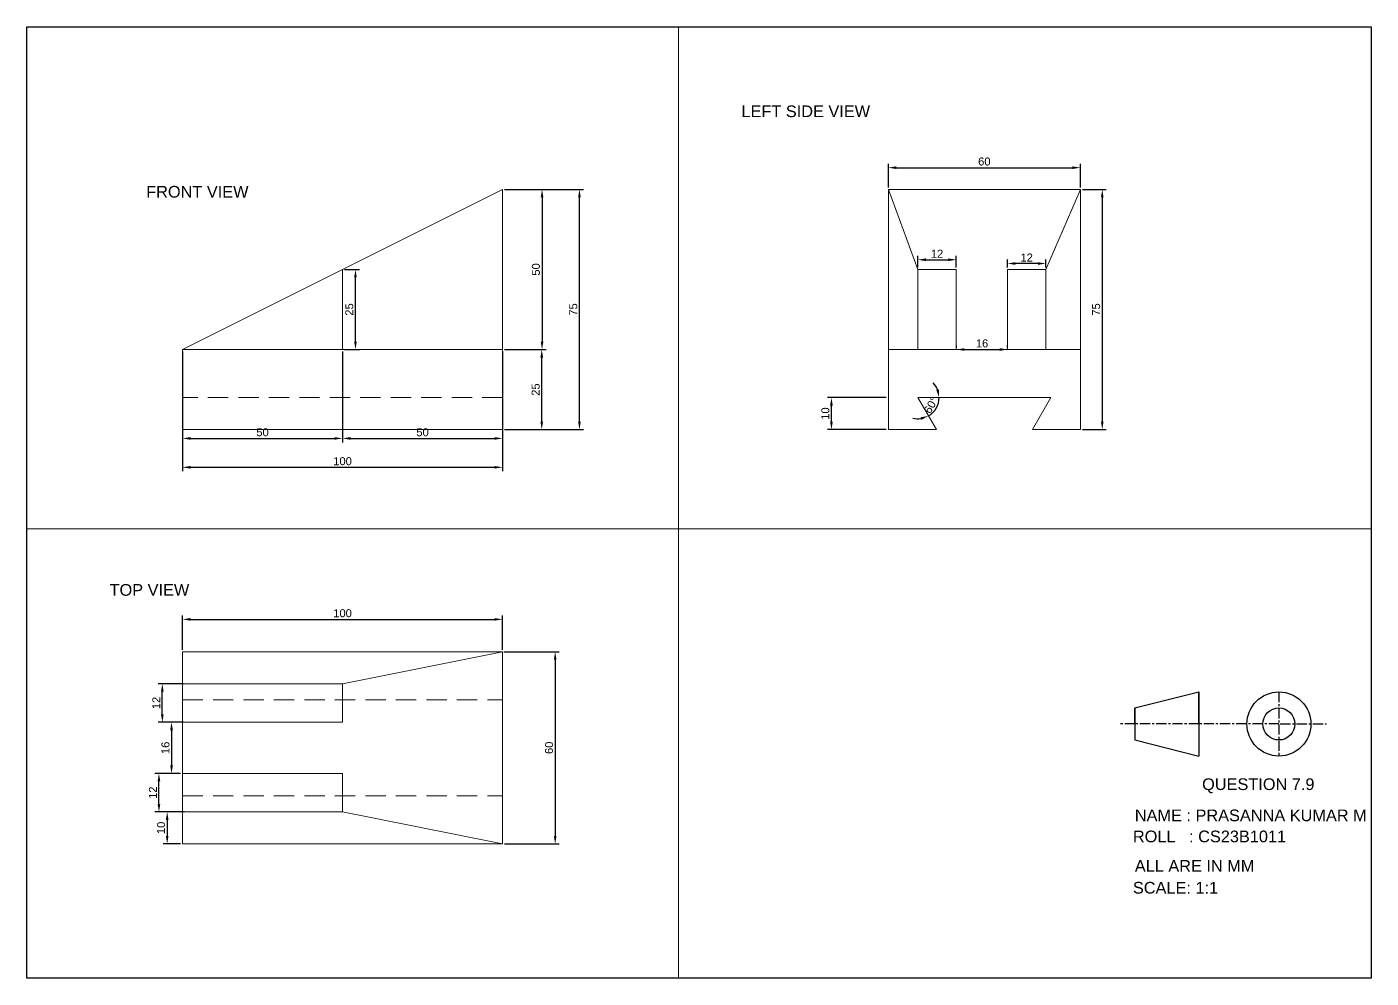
# Model space of a CAD drawing. Header units: millimetres. Extents: x -5 to 7830, y -5 to 1402.
# Drawn here: x 6771.5 to 7191.5, y 1104.8 to 1401.8 of the extents above; entities that cross this region are included whole.
import ezdxf

# ---------------------------------------------------------------- set-up
doc = ezdxf.new("R2010")
doc.units = ezdxf.units.MM
doc.header["$PDMODE"] = 3
doc.header["$PDSIZE"] = 2
doc.linetypes.add('CENTER', pattern=[50.8, 31.75, -6.35, 6.35, -6.35])
doc.linetypes.add('HIDDEN', pattern=[9.525, 6.35, -3.175])
doc.styles.get("Standard").update_dxf_attribs({"font": 'arial.ttf'})
doc.dimstyles.new('ISO-25', dxfattribs={"dimtxt": 2.5, "dimasz": 2.5, "dimexe": 1.25, "dimexo": 0.625, "dimtad": 1, "dimtxsty": 'Standard', "dimcen": 2.5, "dimadec": 0, "dimazin": 0, "dimtfac": 1, "dimtmove": 0, "dimatfit": 3, "dimfxl": 1, "dimarcsym": 0})

# ---------------------------------------------------------------- blocks, each defined once
blk = doc.blocks.new('*D69')
at = {"color": 0, "linetype": 'ByBlock', "lineweight": -2, "transparency": 16777216}
for p, q in [((6920.75, 1351.11), (6933.71, 1351.11)), ((6932.46, 1348.61), (6932.46, 1303.61)), ((6920.75, 1301.11), (6933.71, 1301.11))]:
    blk.add_line(p, q, dxfattribs=at)
at = {"color": 0, "linetype": 'ByBlock', "lineweight": 5, "transparency": 16777216}
for points in [[(6932.04, 1348.61), (6932.88, 1348.61), (6932.46, 1351.11)], [(6932.04, 1303.61), (6932.88, 1303.61), (6932.46, 1301.11)]]:
    blk.add_solid(points, dxfattribs=at)
at = {"layer": 'Defpoints', "color": 0, "linetype": 'ByBlock', "lineweight": 5, "transparency": 16777216}
for p in [(6920.13, 1351.11), (6920.13, 1301.11), (6932.46, 1301.11)]:
    blk.add_point(p, dxfattribs=at)
at = {"color": 0, "linetype": 'ByBlock', "lineweight": 5, "transparency": 16777216, "insert": (6930.56, 1326.11), "char_height": 2.5, "attachment_point": 5, "rotation": 90}
blk.add_mtext('50', dxfattribs=at)
blk = doc.blocks.new('*D70')
at = {"color": 0, "linetype": 'ByBlock', "lineweight": -2, "transparency": 16777216}
for p, q in [((6920.75, 1301.11), (6933.62, 1301.11)), ((6932.37, 1278.61), (6932.37, 1298.61)), ((6920.75, 1276.11), (6933.62, 1276.11))]:
    blk.add_line(p, q, dxfattribs=at)
at = {"color": 0, "linetype": 'ByBlock', "lineweight": 5, "transparency": 16777216}
for points in [[(6931.95, 1298.61), (6932.78, 1298.61), (6932.37, 1301.11)], [(6931.95, 1278.61), (6932.78, 1278.61), (6932.37, 1276.11)]]:
    blk.add_solid(points, dxfattribs=at)
at = {"layer": 'Defpoints', "color": 0, "linetype": 'ByBlock', "lineweight": 5, "transparency": 16777216}
for p in [(6920.13, 1301.11), (6932.37, 1301.11), (6920.13, 1276.11)]:
    blk.add_point(p, dxfattribs=at)
at = {"color": 0, "linetype": 'ByBlock', "lineweight": 5, "transparency": 16777216, "insert": (6930.47, 1288.61), "char_height": 2.5, "attachment_point": 5, "rotation": 90}
blk.add_mtext('25', dxfattribs=at)
blk = doc.blocks.new('*D71')
at = {"color": 0, "linetype": 'ByBlock', "lineweight": -2, "transparency": 16777216}
for p, q in [((6870.75, 1326.11), (6875.42, 1326.11)), ((6874.17, 1303.61), (6874.17, 1323.61)), ((6870.75, 1301.11), (6875.42, 1301.11))]:
    blk.add_line(p, q, dxfattribs=at)
at = {"color": 0, "linetype": 'ByBlock', "lineweight": 5, "transparency": 16777216}
for points in [[(6873.75, 1323.61), (6874.58, 1323.61), (6874.17, 1326.11)], [(6873.75, 1303.61), (6874.58, 1303.61), (6874.17, 1301.11)]]:
    blk.add_solid(points, dxfattribs=at)
at = {"layer": 'Defpoints', "color": 0, "linetype": 'ByBlock', "lineweight": 5, "transparency": 16777216}
for p in [(6870.13, 1326.11), (6874.17, 1326.11), (6870.13, 1301.11)]:
    blk.add_point(p, dxfattribs=at)
at = {"color": 0, "linetype": 'ByBlock', "lineweight": 5, "transparency": 16777216, "insert": (6872.26, 1313.61), "char_height": 2.5, "attachment_point": 5, "rotation": 90}
blk.add_mtext('25', dxfattribs=at)
blk = doc.blocks.new('*D72')
at = {"color": 0, "linetype": 'ByBlock', "lineweight": -2, "transparency": 16777216}
for p, q in [((6820.13, 1275.48), (6820.13, 1263.08)), ((6920.13, 1275.48), (6920.13, 1263.08)), ((6822.63, 1264.33), (6917.63, 1264.33))]:
    blk.add_line(p, q, dxfattribs=at)
at = {"color": 0, "linetype": 'ByBlock', "lineweight": 5, "transparency": 16777216}
for points in [[(6822.63, 1264.75), (6822.63, 1263.92), (6820.13, 1264.33)], [(6917.63, 1264.75), (6917.63, 1263.92), (6920.13, 1264.33)]]:
    blk.add_solid(points, dxfattribs=at)
at = {"layer": 'Defpoints', "color": 0, "linetype": 'ByBlock', "lineweight": 5, "transparency": 16777216}
for p in [(6820.13, 1276.11), (6920.13, 1276.11), (6920.13, 1264.33)]:
    blk.add_point(p, dxfattribs=at)
at = {"color": 0, "linetype": 'ByBlock', "lineweight": 5, "transparency": 16777216, "insert": (6870.13, 1266.23), "char_height": 2.5, "attachment_point": 5}
blk.add_mtext('100', dxfattribs=at)
blk = doc.blocks.new('*D73')
at = {"color": 0, "linetype": 'ByBlock', "lineweight": -2, "transparency": 16777216}
for p, q in [((6920.75, 1351.11), (6945.39, 1351.11)), ((6944.14, 1278.61), (6944.14, 1348.61)), ((6920.75, 1276.11), (6945.39, 1276.11))]:
    blk.add_line(p, q, dxfattribs=at)
at = {"color": 0, "linetype": 'ByBlock', "lineweight": 5, "transparency": 16777216}
for points in [[(6943.72, 1348.61), (6944.56, 1348.61), (6944.14, 1351.11)], [(6943.72, 1278.61), (6944.56, 1278.61), (6944.14, 1276.11)]]:
    blk.add_solid(points, dxfattribs=at)
at = {"layer": 'Defpoints', "color": 0, "linetype": 'ByBlock', "lineweight": 5, "transparency": 16777216}
for p in [(6920.13, 1351.11), (6944.14, 1351.11), (6920.13, 1276.11)]:
    blk.add_point(p, dxfattribs=at)
at = {"color": 0, "linetype": 'ByBlock', "lineweight": 5, "transparency": 16777216, "insert": (6942.24, 1313.61), "char_height": 2.5, "attachment_point": 5, "rotation": 90}
blk.add_mtext('75', dxfattribs=at)
blk = doc.blocks.new('*D74')
at = {"color": 0, "linetype": 'ByBlock', "lineweight": -2, "transparency": 16777216}
for p, q in [((6820.13, 1300.48), (6820.13, 1272.11)), ((6870.13, 1300.48), (6870.13, 1272.11)), ((6822.63, 1273.36), (6867.63, 1273.36))]:
    blk.add_line(p, q, dxfattribs=at)
at = {"color": 0, "linetype": 'ByBlock', "lineweight": 5, "transparency": 16777216}
for points in [[(6822.63, 1273.77), (6822.63, 1272.94), (6820.13, 1273.36)], [(6867.63, 1273.77), (6867.63, 1272.94), (6870.13, 1273.36)]]:
    blk.add_solid(points, dxfattribs=at)
at = {"layer": 'Defpoints', "color": 0, "linetype": 'ByBlock', "lineweight": 5, "transparency": 16777216}
for p in [(6820.13, 1301.11), (6870.13, 1301.11), (6870.13, 1273.36)]:
    blk.add_point(p, dxfattribs=at)
at = {"color": 0, "linetype": 'ByBlock', "lineweight": 5, "transparency": 16777216, "insert": (6845.13, 1275.26), "char_height": 2.5, "attachment_point": 5}
blk.add_mtext('50', dxfattribs=at)
blk = doc.blocks.new('*D75')
at = {"color": 0, "linetype": 'ByBlock', "lineweight": -2, "transparency": 16777216}
for p, q in [((6870.13, 1300.48), (6870.13, 1272.11)), ((6920.13, 1300.48), (6920.13, 1272.11)), ((6872.63, 1273.36), (6917.63, 1273.36))]:
    blk.add_line(p, q, dxfattribs=at)
at = {"color": 0, "linetype": 'ByBlock', "lineweight": 5, "transparency": 16777216}
for points in [[(6872.63, 1273.77), (6872.63, 1272.94), (6870.13, 1273.36)], [(6917.63, 1273.77), (6917.63, 1272.94), (6920.13, 1273.36)]]:
    blk.add_solid(points, dxfattribs=at)
at = {"layer": 'Defpoints', "color": 0, "linetype": 'ByBlock', "lineweight": 5, "transparency": 16777216}
for p in [(6870.13, 1301.11), (6920.13, 1301.11), (6920.13, 1273.36)]:
    blk.add_point(p, dxfattribs=at)
at = {"color": 0, "linetype": 'ByBlock', "lineweight": 5, "transparency": 16777216, "insert": (6895.13, 1275.26), "char_height": 2.5, "attachment_point": 5}
blk.add_mtext('50', dxfattribs=at)
blk = doc.blocks.new('*D76')
at = {"color": 0, "linetype": 'ByBlock', "lineweight": -2, "transparency": 16777216}
for p, q in [((7049.88, 1326.73), (7049.88, 1330.4)), ((7052.38, 1329.15), (7059.38, 1329.15)), ((7061.88, 1326.73), (7061.88, 1330.4))]:
    blk.add_line(p, q, dxfattribs=at)
at = {"color": 0, "linetype": 'ByBlock', "lineweight": 5, "transparency": 16777216}
for points in [[(7052.38, 1329.57), (7052.38, 1328.73), (7049.88, 1329.15)], [(7059.38, 1329.57), (7059.38, 1328.73), (7061.88, 1329.15)]]:
    blk.add_solid(points, dxfattribs=at)
at = {"layer": 'Defpoints', "color": 0, "linetype": 'ByBlock', "lineweight": 5, "transparency": 16777216}
for p in [(7061.88, 1329.15), (7049.88, 1326.11), (7061.88, 1326.11)]:
    blk.add_point(p, dxfattribs=at)
at = {"color": 0, "linetype": 'ByBlock', "lineweight": 5, "transparency": 16777216, "insert": (7055.88, 1331.03), "char_height": 2.5, "attachment_point": 5}
blk.add_mtext('12', dxfattribs=at)
blk = doc.blocks.new('*D77')
at = {"color": 0, "linetype": 'ByBlock', "lineweight": -2, "transparency": 16777216}
for p, q in [((7061.94, 1301.73), (7061.94, 1302.36)), ((7077.94, 1301.73), (7077.94, 1302.36)), ((7064.44, 1301.11), (7075.44, 1301.11))]:
    blk.add_line(p, q, dxfattribs=at)
at = {"color": 0, "linetype": 'ByBlock', "lineweight": 5, "transparency": 16777216}
for points in [[(7064.44, 1301.53), (7064.44, 1300.69), (7061.94, 1301.11)], [(7075.44, 1301.53), (7075.44, 1300.69), (7077.94, 1301.11)]]:
    blk.add_solid(points, dxfattribs=at)
at = {"layer": 'Defpoints', "color": 0, "linetype": 'ByBlock', "lineweight": 5, "transparency": 16777216}
for p in [(7061.94, 1301.11), (7077.94, 1301.11), (7077.94, 1301.11)]:
    blk.add_point(p, dxfattribs=at)
at = {"color": 0, "linetype": 'ByBlock', "lineweight": 5, "transparency": 16777216, "insert": (7069.94, 1303.01), "char_height": 2.5, "attachment_point": 5}
blk.add_mtext('16', dxfattribs=at)
blk = doc.blocks.new('*D78')
at = {"color": 0, "linetype": 'ByBlock', "lineweight": -2, "transparency": 16777216}
for p, q in [((7077.88, 1326.73), (7077.88, 1329.21)), ((7087.38, 1327.96), (7080.38, 1327.96)), ((7089.88, 1326.73), (7089.88, 1329.21))]:
    blk.add_line(p, q, dxfattribs=at)
at = {"color": 0, "linetype": 'ByBlock', "lineweight": 5, "transparency": 16777216}
for points in [[(7080.38, 1328.38), (7080.38, 1327.54), (7077.88, 1327.96)], [(7087.38, 1328.38), (7087.38, 1327.54), (7089.88, 1327.96)]]:
    blk.add_solid(points, dxfattribs=at)
at = {"layer": 'Defpoints', "color": 0, "linetype": 'ByBlock', "lineweight": 5, "transparency": 16777216}
for p in [(7077.88, 1327.96), (7077.88, 1326.11), (7089.88, 1326.11)]:
    blk.add_point(p, dxfattribs=at)
at = {"color": 0, "linetype": 'ByBlock', "lineweight": 5, "transparency": 16777216, "insert": (7083.88, 1329.84), "char_height": 2.5, "attachment_point": 5}
blk.add_mtext('12', dxfattribs=at)
blk = doc.blocks.new('*D79')
at = {"color": 0, "linetype": 'ByBlock', "lineweight": -2, "transparency": 16777216}
for p, q in [((7040.66, 1351.73), (7040.66, 1359.14)), ((7043.16, 1357.89), (7098.16, 1357.89)), ((7100.66, 1351.73), (7100.66, 1359.14))]:
    blk.add_line(p, q, dxfattribs=at)
at = {"color": 0, "linetype": 'ByBlock', "lineweight": 5, "transparency": 16777216}
for points in [[(7043.16, 1358.31), (7043.16, 1357.48), (7040.66, 1357.89)], [(7098.16, 1358.31), (7098.16, 1357.48), (7100.66, 1357.89)]]:
    blk.add_solid(points, dxfattribs=at)
at = {"layer": 'Defpoints', "color": 0, "linetype": 'ByBlock', "lineweight": 5, "transparency": 16777216}
for p in [(7100.66, 1357.89), (7040.66, 1351.11), (7100.66, 1351.11)]:
    blk.add_point(p, dxfattribs=at)
at = {"color": 0, "linetype": 'ByBlock', "lineweight": 5, "transparency": 16777216, "insert": (7070.66, 1359.8), "char_height": 2.5, "attachment_point": 5}
blk.add_mtext('60', dxfattribs=at)
blk = doc.blocks.new('*D80')
at = {"color": 0, "linetype": 'ByBlock', "lineweight": -2, "transparency": 16777216}
for p, q in [((7101.28, 1351.11), (7108.75, 1351.11)), ((7107.5, 1348.61), (7107.5, 1278.61)), ((7101.28, 1276.11), (7108.75, 1276.11))]:
    blk.add_line(p, q, dxfattribs=at)
at = {"color": 0, "linetype": 'ByBlock', "lineweight": 5, "transparency": 16777216}
for points in [[(7107.08, 1348.61), (7107.91, 1348.61), (7107.5, 1351.11)], [(7107.08, 1278.61), (7107.91, 1278.61), (7107.5, 1276.11)]]:
    blk.add_solid(points, dxfattribs=at)
at = {"layer": 'Defpoints', "color": 0, "linetype": 'ByBlock', "lineweight": 5, "transparency": 16777216}
for p in [(7100.66, 1351.11), (7100.66, 1276.11), (7107.5, 1276.11)]:
    blk.add_point(p, dxfattribs=at)
at = {"color": 0, "linetype": 'ByBlock', "lineweight": 5, "transparency": 16777216, "insert": (7105.6, 1313.61), "char_height": 2.5, "attachment_point": 5, "rotation": 90}
blk.add_mtext('75', dxfattribs=at)
blk = doc.blocks.new('*D81')
at = {"color": 0, "linetype": 'ByBlock', "lineweight": -2, "transparency": 16777216}
for start, end in [(21.7099, 43.4197), (300, 360), (256.5803, 278.2901)]:
    blk.add_arc((7049.88, 1286.11), 6.64, start, end, dxfattribs=at)
at = {"color": 0, "linetype": 'ByBlock', "lineweight": 5, "transparency": 16777216}
for points in [[(7056.46, 1288.64), (7055.64, 1288.49), (7056.52, 1286.11)], [(7050.71, 1279.94), (7050.98, 1279.15), (7053.2, 1280.36)]]:
    blk.add_solid(points, dxfattribs=at)
at = {"layer": 'Defpoints', "color": 0, "linetype": 'ByBlock', "lineweight": 5, "transparency": 16777216}
for p in [(7049.88, 1286.11), (7049.88, 1286.11), (7091.43, 1286.11), (7054.97, 1281.84), (7055.66, 1276.11)]:
    blk.add_point(p, dxfattribs=at)
at = {"color": 0, "linetype": 'ByBlock', "lineweight": 5, "transparency": 16777216, "insert": (7053.99, 1283.74), "char_height": 2.5, "attachment_point": 5, "rotation": 60}
blk.add_mtext('60°', dxfattribs=at)
blk = doc.blocks.new('*D82')
at = {"color": 0, "linetype": 'ByBlock', "lineweight": -2, "transparency": 16777216}
for p, q in [((7040.03, 1286.11), (7021.63, 1286.11)), ((7022.88, 1278.61), (7022.88, 1283.61)), ((7040.03, 1276.11), (7021.63, 1276.11))]:
    blk.add_line(p, q, dxfattribs=at)
at = {"color": 0, "linetype": 'ByBlock', "lineweight": 5, "transparency": 16777216}
for points in [[(7022.46, 1283.61), (7023.3, 1283.61), (7022.88, 1286.11)], [(7022.46, 1278.61), (7023.3, 1278.61), (7022.88, 1276.11)]]:
    blk.add_solid(points, dxfattribs=at)
at = {"layer": 'Defpoints', "color": 0, "linetype": 'ByBlock', "lineweight": 5, "transparency": 16777216}
for p in [(7022.88, 1286.11), (7040.66, 1286.11), (7040.66, 1276.11)]:
    blk.add_point(p, dxfattribs=at)
at = {"color": 0, "linetype": 'ByBlock', "lineweight": 5, "transparency": 16777216, "insert": (7020.98, 1281.11), "char_height": 2.5, "attachment_point": 5, "rotation": 90}
blk.add_mtext('10', dxfattribs=at)
blk = doc.blocks.new('*D83')
at = {"color": 0, "linetype": 'ByBlock', "lineweight": -2, "transparency": 16777216}
for p, q in [((6820.13, 1207.37), (6820.13, 1218.11)), ((6920.13, 1207.37), (6920.13, 1218.11)), ((6822.63, 1216.86), (6917.63, 1216.86))]:
    blk.add_line(p, q, dxfattribs=at)
at = {"color": 0, "linetype": 'ByBlock', "lineweight": 5, "transparency": 16777216}
for points in [[(6822.63, 1217.28), (6822.63, 1216.45), (6820.13, 1216.86)], [(6917.63, 1217.28), (6917.63, 1216.45), (6920.13, 1216.86)]]:
    blk.add_solid(points, dxfattribs=at)
at = {"layer": 'Defpoints', "color": 0, "linetype": 'ByBlock', "lineweight": 5, "transparency": 16777216}
for p in [(6920.13, 1216.86), (6820.13, 1206.74), (6920.13, 1206.74)]:
    blk.add_point(p, dxfattribs=at)
at = {"color": 0, "linetype": 'ByBlock', "lineweight": 5, "transparency": 16777216, "insert": (6870.13, 1218.76), "char_height": 2.5, "attachment_point": 5}
blk.add_mtext('100', dxfattribs=at)
blk = doc.blocks.new('*D84')
at = {"color": 0, "linetype": 'ByBlock', "lineweight": -2, "transparency": 16777216}
for p, q in [((6920.52, 1206.74), (6937.81, 1206.74)), ((6936.56, 1204.24), (6936.56, 1149.24)), ((6920.75, 1146.74), (6937.81, 1146.74))]:
    blk.add_line(p, q, dxfattribs=at)
at = {"color": 0, "linetype": 'ByBlock', "lineweight": 5, "transparency": 16777216}
for points in [[(6936.15, 1204.24), (6936.98, 1204.24), (6936.56, 1206.74)], [(6936.15, 1149.24), (6936.98, 1149.24), (6936.56, 1146.74)]]:
    blk.add_solid(points, dxfattribs=at)
at = {"layer": 'Defpoints', "color": 0, "linetype": 'ByBlock', "lineweight": 5, "transparency": 16777216}
for p in [(6919.89, 1206.74), (6920.13, 1146.74), (6936.56, 1146.74)]:
    blk.add_point(p, dxfattribs=at)
at = {"color": 0, "linetype": 'ByBlock', "lineweight": 5, "transparency": 16777216, "insert": (6934.66, 1176.74), "char_height": 2.5, "attachment_point": 5, "rotation": 90}
blk.add_mtext('60', dxfattribs=at)
blk = doc.blocks.new('*D85')
at = {"color": 0, "linetype": 'ByBlock', "lineweight": -2, "transparency": 16777216}
for p, q in [((6819.5, 1168.74), (6811.51, 1168.74)), ((6812.76, 1159.24), (6812.76, 1166.24)), ((6820.77, 1156.74), (6811.51, 1156.74))]:
    blk.add_line(p, q, dxfattribs=at)
at = {"color": 0, "linetype": 'ByBlock', "lineweight": 5, "transparency": 16777216}
for points in [[(6812.34, 1166.24), (6813.18, 1166.24), (6812.76, 1168.74)], [(6812.34, 1159.24), (6813.18, 1159.24), (6812.76, 1156.74)]]:
    blk.add_solid(points, dxfattribs=at)
at = {"layer": 'Defpoints', "color": 0, "linetype": 'ByBlock', "lineweight": 5, "transparency": 16777216}
for p in [(6812.76, 1168.74), (6820.13, 1168.74), (6821.4, 1156.74)]:
    blk.add_point(p, dxfattribs=at)
at = {"color": 0, "linetype": 'ByBlock', "lineweight": 5, "transparency": 16777216, "insert": (6810.88, 1162.74), "char_height": 2.5, "attachment_point": 5, "rotation": 90}
blk.add_mtext('12', dxfattribs=at)
blk = doc.blocks.new('*D86')
at = {"color": 0, "linetype": 'ByBlock', "lineweight": -2, "transparency": 16777216}
for p, q in [((6819.5, 1184.74), (6815.45, 1184.74)), ((6816.7, 1182.24), (6816.7, 1171.24)), ((6819.5, 1168.74), (6815.45, 1168.74))]:
    blk.add_line(p, q, dxfattribs=at)
at = {"color": 0, "linetype": 'ByBlock', "lineweight": 5, "transparency": 16777216}
for points in [[(6816.28, 1182.24), (6817.12, 1182.24), (6816.7, 1184.74)], [(6816.28, 1171.24), (6817.12, 1171.24), (6816.7, 1168.74)]]:
    blk.add_solid(points, dxfattribs=at)
at = {"layer": 'Defpoints', "color": 0, "linetype": 'ByBlock', "lineweight": 5, "transparency": 16777216}
for p in [(6820.13, 1184.74), (6816.7, 1168.74), (6820.13, 1168.74)]:
    blk.add_point(p, dxfattribs=at)
at = {"color": 0, "linetype": 'ByBlock', "lineweight": 5, "transparency": 16777216, "insert": (6814.8, 1176.74), "char_height": 2.5, "attachment_point": 5, "rotation": 90}
blk.add_mtext('16', dxfattribs=at)
blk = doc.blocks.new('*D87')
at = {"color": 0, "linetype": 'ByBlock', "lineweight": -2, "transparency": 16777216}
for p, q in [((6819.5, 1156.74), (6814.09, 1156.74)), ((6815.34, 1154.24), (6815.34, 1149.24)), ((6819.5, 1146.74), (6814.09, 1146.74))]:
    blk.add_line(p, q, dxfattribs=at)
at = {"color": 0, "linetype": 'ByBlock', "lineweight": 5, "transparency": 16777216}
for points in [[(6814.92, 1154.24), (6815.75, 1154.24), (6815.34, 1156.74)], [(6814.92, 1149.24), (6815.75, 1149.24), (6815.34, 1146.74)]]:
    blk.add_solid(points, dxfattribs=at)
at = {"layer": 'Defpoints', "color": 0, "linetype": 'ByBlock', "lineweight": 5, "transparency": 16777216}
for p in [(6820.13, 1156.74), (6815.34, 1146.74), (6820.13, 1146.74)]:
    blk.add_point(p, dxfattribs=at)
at = {"color": 0, "linetype": 'ByBlock', "lineweight": 5, "transparency": 16777216, "insert": (6813.43, 1151.74), "char_height": 2.5, "attachment_point": 5, "rotation": 90}
blk.add_mtext('10', dxfattribs=at)
blk = doc.blocks.new('*D88')
at = {"color": 0, "linetype": 'ByBlock', "lineweight": -2, "transparency": 16777216}
for p, q in [((6820.47, 1196.74), (6812.57, 1196.74)), ((6813.82, 1187.24), (6813.82, 1194.24)), ((6820.47, 1184.74), (6812.57, 1184.74))]:
    blk.add_line(p, q, dxfattribs=at)
at = {"color": 0, "linetype": 'ByBlock', "lineweight": 5, "transparency": 16777216}
for points in [[(6813.4, 1194.24), (6814.24, 1194.24), (6813.82, 1196.74)], [(6813.4, 1187.24), (6814.24, 1187.24), (6813.82, 1184.74)]]:
    blk.add_solid(points, dxfattribs=at)
at = {"layer": 'Defpoints', "color": 0, "linetype": 'ByBlock', "lineweight": 5, "transparency": 16777216}
for p in [(6813.82, 1196.74), (6821.09, 1196.74), (6821.09, 1184.74)]:
    blk.add_point(p, dxfattribs=at)
at = {"color": 0, "linetype": 'ByBlock', "lineweight": 5, "transparency": 16777216, "insert": (6811.94, 1190.74), "char_height": 2.5, "attachment_point": 5, "rotation": 90}
blk.add_mtext('12', dxfattribs=at)

msp = doc.modelspace()

# ---------------------------------------------------------------- linework, layer by layer
at = {"color": 0, "linetype": 'ByBlock', "lineweight": 5}
for p, q in [((6975.145, 1401.847), (6975.145, 1104.847)), ((6820.127, 1301.11), (6920.127, 1351.11)), ((6920.127, 1276.11), (6920.127, 1351.11)), ((7040.658, 1276.11), (7040.658, 1351.11)), ((7040.658, 1351.11), (7100.658, 1351.11)), ((7049.885, 1326.11), (7040.658, 1351.11)), ((7089.885, 1326.11), (7100.658, 1351.11)), ((7100.658, 1351.11), (7100.658, 1276.11)), ((6870.127, 1301.11), (6870.127, 1326.11)), ((7049.885, 1301.11), (7049.885, 1326.11)), ((7049.885, 1326.11), (7061.885, 1326.11)), ((7061.885, 1301.11), (7061.885, 1326.11)), ((7077.885, 1301.11), (7077.885, 1326.11)), ((7077.885, 1326.11), (7089.885, 1326.11)), ((7089.885, 1301.11), (7089.885, 1326.11)), ((7049.885, 1301.11), (7049.885, 1322.498)), ((6820.127, 1301.11), (6820.127, 1276.11)), ((6920.127, 1301.11), (6820.127, 1301.11)), ((6920.127, 1276.11), (6920.127, 1301.11)), ((7040.658, 1301.11), (7100.658, 1301.11)), ((7049.885, 1301.11), (7061.885, 1301.11)), ((7061.885, 1301.11), (7077.885, 1301.11)), ((7077.885, 1301.11), (7089.885, 1301.11)), ((6920.127, 1276.11), (6920.127, 1286.11)), ((7049.885, 1286.11), (7091.432, 1286.11)), ((7055.658, 1276.11), (7049.885, 1286.11)), ((7085.658, 1276.11), (7091.432, 1286.11)), ((6820.127, 1276.11), (6920.127, 1276.11)), ((6820.127, 1276.11), (6870.127, 1276.11)), ((7040.658, 1276.11), (7055.658, 1276.11)), ((7040.658, 1276.11), (7055.658, 1276.11)), ((7100.658, 1276.11), (7085.658, 1276.11)), ((7085.658, 1276.11), (7100.658, 1276.11)), ((6771.5, 1245.144), (7191.5, 1245.144)), ((6820.127, 1146.741), (6820.127, 1206.741)), ((6820.127, 1206.741), (6920.127, 1206.741)), ((6820.127, 1206.741), (6820.127, 1146.741)), ((6820.127, 1206.741), (6820.127, 1196.741)), ((6820.127, 1206.741), (6820.127, 1191.741)), ((6870.127, 1196.741), (6920.127, 1206.741)), ((6920.127, 1206.741), (6920.127, 1146.741)), ((6820.127, 1196.741), (6870.127, 1196.741)), ((6820.127, 1196.741), (6820.127, 1184.741)), ((6870.127, 1184.741), (6870.127, 1196.741)), ((6820.127, 1184.741), (6870.127, 1184.741)), ((6820.127, 1184.741), (6820.127, 1168.741)), ((6820.127, 1168.741), (6870.127, 1168.741)), ((6820.127, 1168.741), (6820.127, 1156.741)), ((6870.127, 1156.741), (6870.127, 1168.741)), ((6820.127, 1146.741), (6820.127, 1161.741)), ((6820.127, 1156.741), (6870.127, 1156.741)), ((6870.127, 1156.741), (6920.127, 1146.741)), ((6820.127, 1146.741), (6920.127, 1146.741))]:
    msp.add_line(p, q, dxfattribs=at)
at = {"color": 0, "linetype": 'HIDDEN', "lineweight": 5}
for p, q in [((6920.127, 1286.11), (6820.127, 1286.11)), ((6820.127, 1191.741), (6920.127, 1191.741)), ((6820.127, 1161.741), (6920.127, 1161.741))]:
    msp.add_line(p, q, dxfattribs=at)
for p, q in [((7117.689, 1189.192), (7137.689, 1194.192)), ((7137.689, 1184.192), (7137.689, 1194.192)), ((7137.689, 1194.192), (7137.689, 1174.192)), ((7117.689, 1184.192), (7117.689, 1189.192)), ((7117.689, 1189.192), (7117.689, 1179.192)), ((7117.689, 1179.192), (7137.689, 1174.192))]:
    msp.add_line(p, q)
at = {"linetype": 'CENTER', "ltscale": 0.1}
for p, q in [((7162.689, 1194.192), (7162.689, 1174.192)), ((7117.689, 1184.192), (7113.141, 1184.192)), ((7137.689, 1184.192), (7117.689, 1184.192)), ((7162.689, 1184.192), (7137.689, 1184.192)), ((7163.134, 1184.257), (7177.531, 1184.257))]:
    msp.add_line(p, q, dxfattribs=at)
msp.add_lwpolyline([(6771.5, 1401.847), (7191.5, 1401.847), (7191.5, 1104.847), (6771.5, 1104.847)], close=True)
for radius in [10, 5]:
    msp.add_circle((7162.689, 1184.192), radius)

# ---------------------------------------------------------------- texts
for s, height, p in [('LEFT SIDE VIEW', 3.64682, (6994.767, 1373.674)), ('FRONT VIEW', 3.6468, (6808.778, 1348.555)), ('TOP VIEW', 3.6468, (6797.339, 1224.241)), ('QUESTION 7.9', 3.64682, (7138.7, 1163.568)), ('NAME : PRASANNA KUMAR M', 3.64682, (7117.669, 1153.833)), ('ROLL   : CS23B1011', 3.64682, (7117.075, 1147.256)), ('ALL ARE IN MM', 3.64682, (7117.669, 1138.047)), ('SCALE: 1:1', 3.6468, (7117.075, 1131.236))]:
    msp.add_text(s, height=height).set_placement(p)

# ---------------------------------------------------------------- dimensions: what is measured, and where the dimension line sits
at = {"color": 3, "linetype": 'ByBlock', "lineweight": 5}
for base, p1, p2, picture, middle in [((7100.658, 1357.894), (7040.658, 1351.11), (7100.658, 1351.11), '*D79', (7070.658, 1359.795)), ((7061.885, 1329.15), (7049.885, 1326.11), (7061.885, 1326.11), '*D76', (7055.885, 1331.03)), ((7077.885, 1327.96), (7089.885, 1326.11), (7077.885, 1326.11), '*D78', (7083.885, 1329.84)), ((7077.94, 1301.11), (7061.94, 1301.11), (7077.94, 1301.11), '*D77', (7069.94, 1303.011)), ((6870.127, 1273.357), (6820.127, 1301.11), (6870.127, 1301.11), '*D74', (6845.127, 1275.258)), ((6920.127, 1273.357), (6870.127, 1301.11), (6920.127, 1301.11), '*D75', (6895.127, 1275.258)), ((6920.127, 1264.332), (6820.127, 1276.11), (6920.127, 1276.11), '*D72', (6870.127, 1266.233)), ((6920.127, 1216.863), (6820.127, 1206.741), (6920.127, 1206.741), '*D83', (6870.127, 1218.765))]:
    dim = msp.add_linear_dim(base=base, p1=p1, p2=p2, dimstyle='ISO-25', dxfattribs=at)
    dim.commit()
    dim.dimension.update_dxf_attribs({"geometry": picture, "text_midpoint": middle})
for base, p1, p2, picture, middle in [((6932.46, 1301.11), (6920.127, 1351.11), (6920.127, 1301.11), '*D69', (6930.559, 1326.11)), ((6944.139, 1351.11), (6920.127, 1276.11), (6920.127, 1351.11), '*D73', (6942.243, 1313.61)), ((7107.498, 1276.11), (7100.658, 1351.11), (7100.658, 1276.11), '*D80', (7105.601, 1313.61)), ((6874.165, 1326.11), (6870.127, 1301.11), (6870.127, 1326.11), '*D71', (6872.264, 1313.61)), ((6932.367, 1301.11), (6920.127, 1276.11), (6920.127, 1301.11), '*D70', (6930.466, 1288.61)), ((7022.879, 1286.11), (7040.658, 1276.11), (7040.658, 1286.11), '*D82', (7020.977, 1281.11)), ((6936.562, 1146.741), (6919.891, 1206.741), (6920.127, 1146.741), '*D84', (6934.661, 1176.741)), ((6813.82, 1196.741), (6821.094, 1184.741), (6821.094, 1196.741), '*D88', (6811.94, 1190.741)), ((6816.7, 1168.741), (6820.127, 1184.741), (6820.127, 1168.741), '*D86', (6814.799, 1176.741)), ((6812.761, 1168.741), (6821.398, 1156.741), (6820.127, 1168.741), '*D85', (6810.88, 1162.741)), ((6815.336, 1146.741), (6820.127, 1156.741), (6820.127, 1146.741), '*D87', (6813.434, 1151.741))]:
    dim = msp.add_linear_dim(base=base, p1=p1, p2=p2, angle=90, dimstyle='ISO-25', dxfattribs=at)
    dim.commit()
    dim.dimension.update_dxf_attribs({"geometry": picture, "text_midpoint": middle})
dim = msp.add_angular_dim_2l(base=(7054.969, 1281.843), line1=((7049.885, 1286.11), (7091.432, 1286.11)), line2=((7055.658, 1276.11), (7049.885, 1286.11)), dimstyle='ISO-25', dxfattribs=at)
dim.commit()
dim.dimension.update_dxf_attribs({"geometry": '*D81', "text_midpoint": (7053.986, 1283.742)})

doc.saveas('drawing.dxf')
